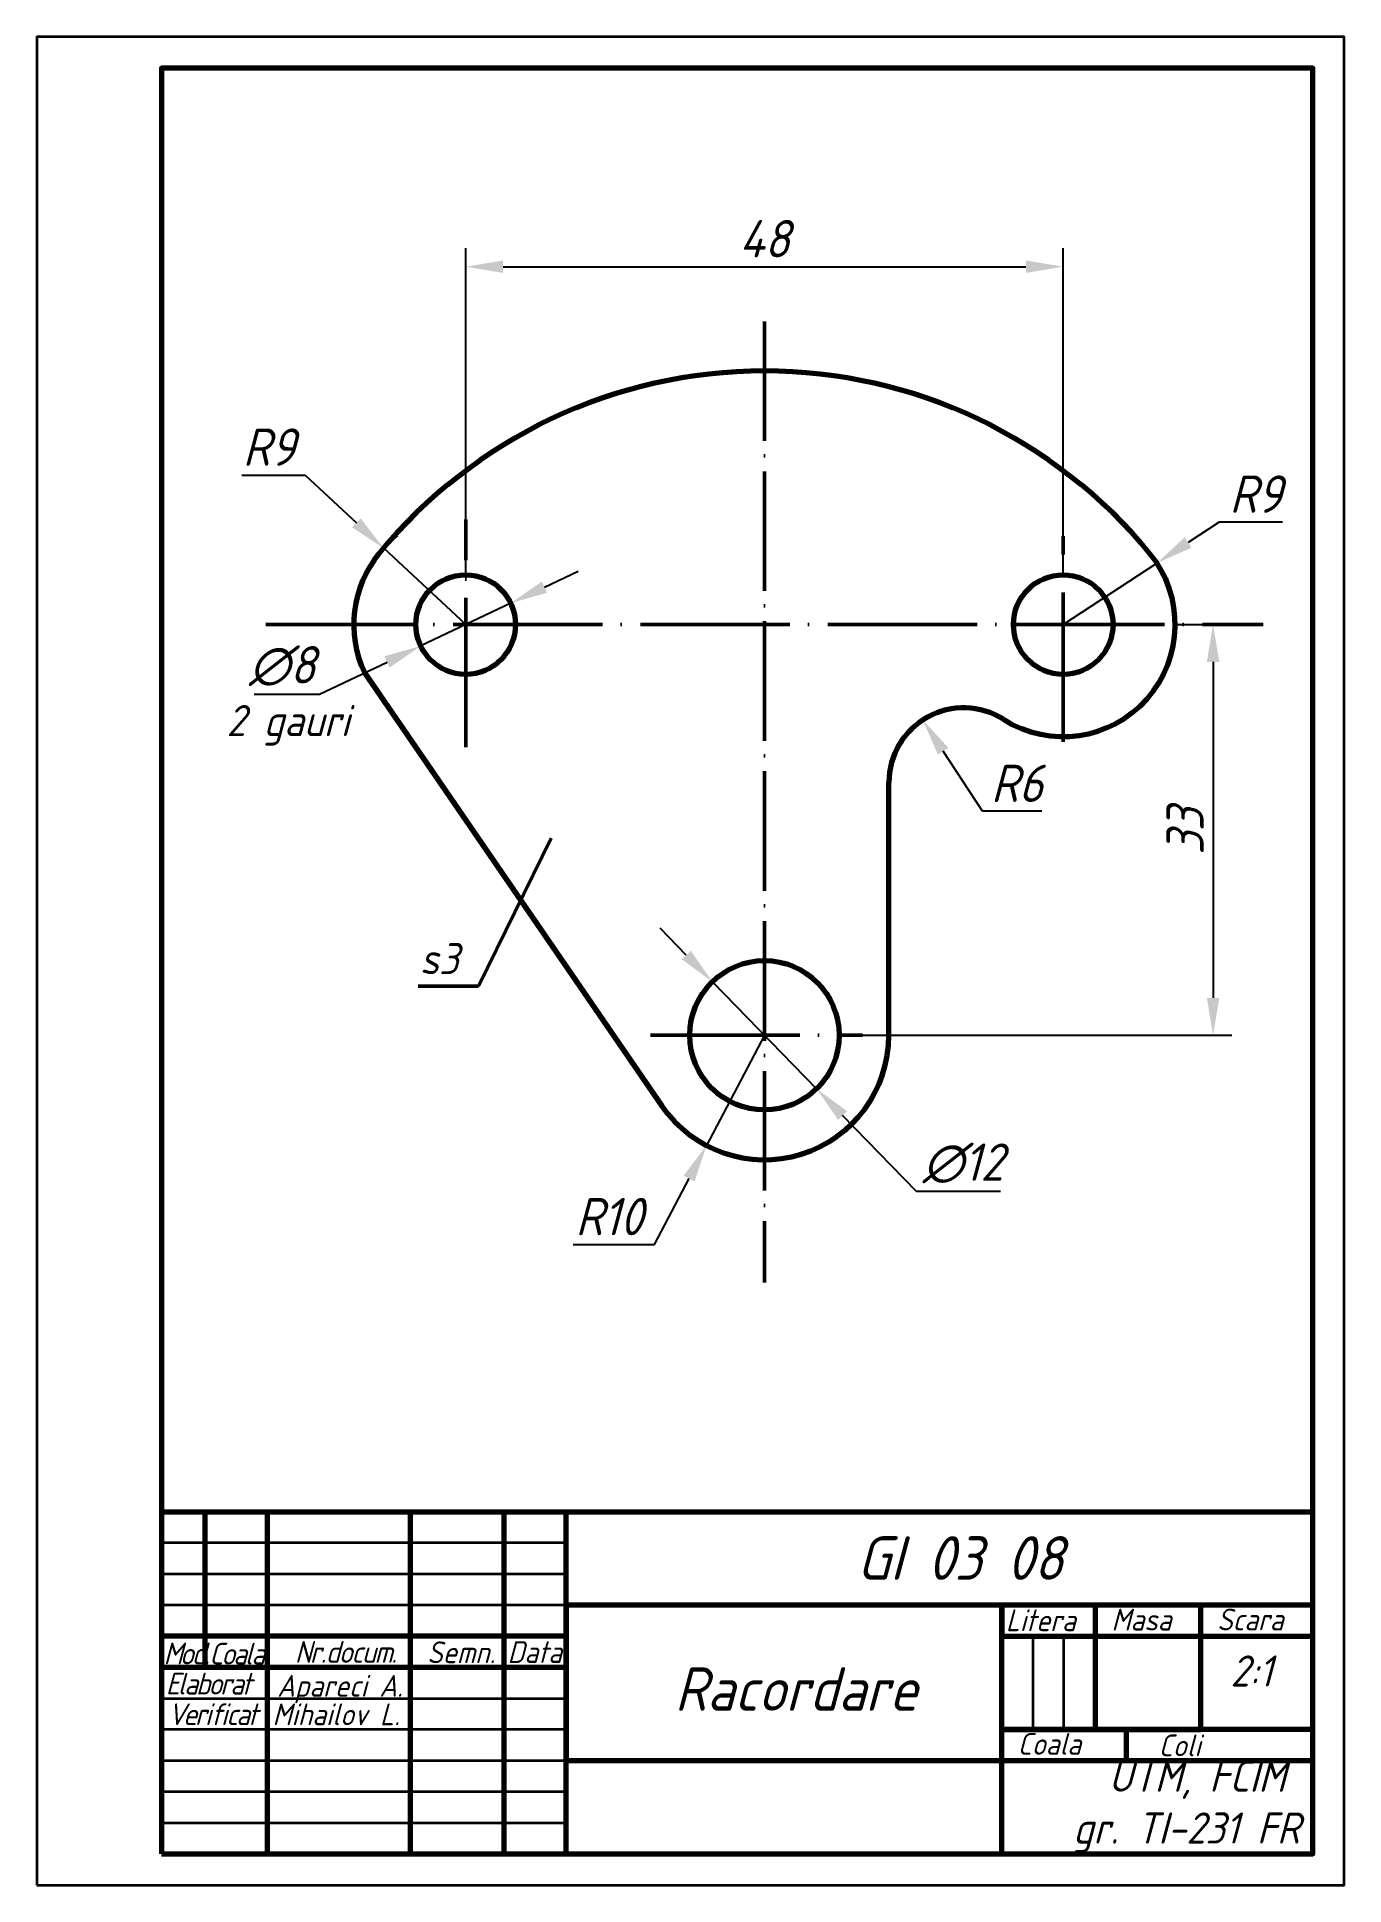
# Model space of a CAD drawing. Header units: millimetres. Extents: x 0 to 210, y 0 to 297.
import ezdxf

# ---------------------------------------------------------------- set-up
doc = ezdxf.new("R2010")
doc.units = ezdxf.units.MM
doc.linetypes.add('ACAD_ISO04W100', pattern=[30, 24, -3, 0, -3])
for name, color, linetype, lineweight in [('Axe', 134, 'ACAD_ISO04W100', 50), ('Contur', 162, 'Continuous', 70), ('Cote', 143, 'Continuous', 50), ('Subtire', 173, 'Continuous', 35), ('Text 3.5', 165, 'Continuous', 35), ('Text 5', 166, 'Continuous', 50), ('Text 7', 136, 'Continuous', 70)]:
    doc.layers.add(name, color=color, linetype=linetype, lineweight=lineweight)
doc.styles.get("Standard").update_dxf_attribs({"font": 'isocp.shx', "oblique": 15})
doc.dimstyles.new('ISO-25', dxfattribs={"dimscale": 1.5, "dimtxt": 4, "dimasz": 4, "dimexe": 2, "dimexo": 0, "dimgap": 1, "dimtad": 1, "dimtoh": 1, "dimlfac": 0.5, "dimtxsty": 'Standard', "dimcen": 0, "dimadec": 0, "dimazin": 0, "dimtfac": 1, "dimtmove": 0, "dimatfit": 3, "dimldrblk": 'DOT', "dimfxl": 1, "dimlwd": 25, "dimlwe": 25, "dimarcsym": 0})

# ---------------------------------------------------------------- blocks, each defined once
blk = doc.blocks.new('*D31')
at = {"layer": 'Cote', "color": 0, "lineweight": 25, "transparency": 16777216}
for p, q in [((81.53, 208.58), (86.94, 211.15)), ((76.11, 206), (61.66, 199.13)), ((45.4, 191.4), (56.24, 196.55)), ((34.9, 191.4), (45.4, 191.4))]:
    blk.add_line(p, q, dxfattribs=at)
at = {"layer": 'Cote', "color": 0, "transparency": 16777216}
for points in [[(81.1, 209.48), (81.96, 207.68), (76.11, 206)], [(55.81, 197.46), (56.67, 195.65), (61.66, 199.13)]]:
    blk.add_solid(points, dxfattribs=at)
at = {"layer": 'Defpoints', "color": 0, "transparency": 16777216}
for p in [(76.11, 206), (61.66, 199.13)]:
    blk.add_point(p, dxfattribs=at)
at = {"layer": 'Cote', "color": 0, "transparency": 16777216, "insert": (39.4, 195.9), "char_height": 6, "attachment_point": 5}
blk.add_mtext('∅8', dxfattribs=at)
blk = doc.blocks.new('_Dot')
at = {"color": 0, "linetype": 'ByBlock', "lineweight": -2}
blk.add_line((-0.5, 0), (-1, 0), dxfattribs=at)
at = {"color": 0, "linetype": 'ByBlock', "const_width": 0.5}
blk.add_lwpolyline([(-0.25, 0, 1), (0.25, 0, 1)], format="xyb", close=True, dxfattribs=at)
blk = doc.blocks.new('*D32')
at = {"layer": 'Cote', "color": 0, "lineweight": 25, "transparency": 16777216}
for p, q in [((68.88, 210.57), (68.88, 263.08)), ((164.88, 210.57), (164.88, 263.08)), ((74.88, 260.08), (158.88, 260.08))]:
    blk.add_line(p, q, dxfattribs=at)
at = {"layer": 'Cote', "color": 0, "transparency": 16777216}
for points in [[(74.88, 261.08), (74.88, 259.08), (68.88, 260.08)], [(158.88, 261.08), (158.88, 259.08), (164.88, 260.08)]]:
    blk.add_solid(points, dxfattribs=at)
at = {"layer": 'Defpoints', "color": 0, "transparency": 16777216}
for p in [(164.88, 260.08), (68.88, 210.57), (164.88, 210.57)]:
    blk.add_point(p, dxfattribs=at)
at = {"layer": 'Cote', "color": 0, "transparency": 16777216, "insert": (116.88, 264.58), "char_height": 6, "attachment_point": 5}
blk.add_mtext('48', dxfattribs=at)
blk = doc.blocks.new('*D33')
at = {"layer": 'Cote', "color": 0, "lineweight": 25, "transparency": 16777216}
for p, q in [((32.91, 226.59), (43.08, 226.59)), ((43.08, 226.59), (51.32, 218.92)), ((68.88, 202.57), (55.71, 214.83))]:
    blk.add_line(p, q, dxfattribs=at)
blk.add_arc((68.88, 202.57), 18, 127.4968, 140.732, dxfattribs=at)
at = {"layer": 'Cote', "color": 0, "transparency": 16777216}
blk.add_solid([(52, 219.65), (50.64, 218.19), (55.71, 214.83)], dxfattribs=at)
at = {"layer": 'Defpoints', "color": 0, "transparency": 16777216}
for p in [(55.71, 214.83), (68.88, 202.57)]:
    blk.add_point(p, dxfattribs=at)
at = {"layer": 'Cote', "color": 0, "transparency": 16777216, "insert": (37.25, 231.09), "char_height": 6, "attachment_point": 5}
blk.add_mtext('R9', dxfattribs=at)
blk = doc.blocks.new('*D34')
at = {"layer": 'Cote', "color": 0, "lineweight": 25, "ltscale": 0.9, "transparency": 16777216}
for p, q in [((116.88, 136.57), (107.58, 118.86)), ((99.2, 102.93), (104.79, 113.55)), ((86.13, 102.93), (99.2, 102.93))]:
    blk.add_line(p, q, dxfattribs=at)
at = {"layer": 'Cote', "color": 0, "ltscale": 0.9, "transparency": 16777216}
blk.add_solid([(103.9, 114.02), (105.67, 113.09), (107.58, 118.86)], dxfattribs=at)
at = {"layer": 'Defpoints', "color": 0, "ltscale": 0.9, "transparency": 16777216}
for p in [(116.88, 136.57), (107.58, 118.86)]:
    blk.add_point(p, dxfattribs=at)
at = {"layer": 'Cote', "color": 0, "ltscale": 0.9, "transparency": 16777216, "insert": (91.92, 107.43), "char_height": 6, "attachment_point": 5}
blk.add_mtext('R10', dxfattribs=at)
blk = doc.blocks.new('*D35')
at = {"layer": 'Cote', "color": 0, "lineweight": 25, "transparency": 16777216}
for p, q in [((104.32, 149.46), (100.14, 153.76)), ((108.51, 145.16), (125.25, 127.97)), ((141.32, 111.47), (129.44, 123.67)), ((154.78, 111.47), (141.32, 111.47))]:
    blk.add_line(p, q, dxfattribs=at)
at = {"layer": 'Cote', "color": 0, "transparency": 16777216}
for points in [[(105.04, 150.16), (103.61, 148.76), (108.51, 145.16)], [(130.16, 124.37), (128.72, 122.97), (125.25, 127.97)]]:
    blk.add_solid(points, dxfattribs=at)
at = {"layer": 'Defpoints', "color": 0, "transparency": 16777216}
for p in [(108.51, 145.16), (125.25, 127.97)]:
    blk.add_point(p, dxfattribs=at)
at = {"layer": 'Cote', "color": 0, "transparency": 16777216, "insert": (148.8, 115.98), "char_height": 6, "attachment_point": 5}
blk.add_mtext('∅12', dxfattribs=at)
blk = doc.blocks.new('*D36')
at = {"layer": 'Cote', "color": 0, "lineweight": 25, "transparency": 16777216}
for p, q in [((182.88, 202.57), (191.96, 202.57)), ((188.96, 196.57), (188.96, 142.57)), ((132.61, 136.57), (191.96, 136.57))]:
    blk.add_line(p, q, dxfattribs=at)
at = {"layer": 'Cote', "color": 0, "transparency": 16777216}
for points in [[(187.96, 196.57), (189.96, 196.57), (188.96, 202.57)], [(187.96, 142.57), (189.96, 142.57), (188.96, 136.57)]]:
    blk.add_solid(points, dxfattribs=at)
at = {"layer": 'Defpoints', "color": 0, "transparency": 16777216}
for p in [(182.88, 202.57), (132.61, 136.57), (188.96, 136.57)]:
    blk.add_point(p, dxfattribs=at)
at = {"layer": 'Cote', "color": 0, "transparency": 16777216, "insert": (184.46, 169.35), "char_height": 6, "attachment_point": 5, "rotation": 90}
blk.add_mtext('33', dxfattribs=at)
blk = doc.blocks.new('*D37')
at = {"layer": 'Cote', "color": 0, "lineweight": 25, "transparency": 16777216}
for p, q in [((189.95, 219.04), (184.94, 215.75)), ((200.12, 219.04), (189.95, 219.04)), ((164.88, 202.57), (179.93, 212.45))]:
    blk.add_line(p, q, dxfattribs=at)
at = {"layer": 'Cote', "color": 0, "transparency": 16777216}
blk.add_solid([(184.39, 216.58), (185.49, 214.91), (179.93, 212.45)], dxfattribs=at)
at = {"layer": 'Defpoints', "color": 0, "transparency": 16777216}
for p in [(179.93, 212.45), (164.88, 202.57)]:
    blk.add_point(p, dxfattribs=at)
at = {"layer": 'Cote', "color": 0, "transparency": 16777216, "insert": (195.79, 223.54), "char_height": 6, "attachment_point": 5}
blk.add_mtext('R9', dxfattribs=at)
blk = doc.blocks.new('*D30')
at = {"layer": 'Cote', "color": 0, "lineweight": 25, "transparency": 16777216}
for p, q in [((151.91, 172.56), (145.6, 182.21)), ((161.47, 172.56), (151.91, 172.56))]:
    blk.add_line(p, q, dxfattribs=at)
at = {"layer": 'Cote', "color": 0, "transparency": 16777216}
blk.add_solid([(146.44, 182.76), (144.76, 181.67), (142.32, 187.24)], dxfattribs=at)
at = {"layer": 'Defpoints', "color": 0, "transparency": 16777216}
for p in [(142.32, 187.24), (148.88, 177.19)]:
    blk.add_point(p, dxfattribs=at)
at = {"layer": 'Cote', "color": 0, "transparency": 16777216, "insert": (157.44, 177.06), "char_height": 6, "attachment_point": 5}
blk.add_mtext('R6', dxfattribs=at)

msp = doc.modelspace()

# ---------------------------------------------------------------- linework, layer by layer
at = {"layer": 'Axe', "ltscale": 0.8}
msp.add_line((116.882, 251.291), (116.882, 96.849), dxfattribs=at)
at = {"layer": 'Axe'}
for p, q in [((68.882, 182.842), (68.882, 219.43)), ((164.882, 183.727), (164.882, 216.775)), ((36.753, 202.566), (197.012, 202.566)), ((98.592, 136.566), (132.611, 136.566))]:
    msp.add_line(p, q, dxfattribs=at)
at = {"layer": 'Contur'}
for p, q in [((52.618, 194.855), (100.393, 125.248)), ((136.882, 136.566), (136.882, 177.189)), ((20, 60), (205, 60)), ((20, 60), (20, 5)), ((27, 35), (27, 60)), ((27, 60), (37, 60)), ((37, 60), (37, 5)), ((60, 5), (60, 60)), ((60, 60), (75, 60)), ((75, 60), (75, 5)), ((85, 5), (85, 60)), ((85, 5), (85, 60)), ((205, 45), (85, 45)), ((85, 45), (85, 20)), ((155, 5), (155, 45)), ((155, 45), (155, 40)), ((170, 45), (170, 25)), ((187, 25), (187, 45)), ((85, 40), (20, 40)), ((85, 35), (85, 40)), ((155, 40), (205, 40)), ((20, 35), (85, 35)), ((205, 25), (155, 25)), ((155, 25), (175, 25)), ((170, 25), (187, 25)), ((175, 25), (175, 20)), ((205, 20), (205, 25)), ((85, 20), (205, 20)), ((205, 5), (205, 20)), ((37, 5), (60, 5)), ((75, 5), (85, 5))]:
    msp.add_line(p, q, dxfattribs=at)
msp.add_lwpolyline([(20, 5), (205, 5), (205, 292), (20, 292)], close=True, dxfattribs=at)
for centre, radius in [((68.882, 202.566), 8), ((164.882, 202.566), 8), ((116.882, 136.566), 12)]:
    msp.add_circle(centre, radius, dxfattribs=at)
for centre, radius, start, end in [((116.882, 163.323), 80, 39.26803, 140.73197), ((68.882, 202.566), 18, 140.73197, 205.36599), ((164.882, 202.566), 18, 237.76905, 39.26803), ((148.882, 177.189), 12, 57.76905, 180), ((116.882, 136.566), 20, 214.46403, 0)]:
    msp.add_arc(centre, radius, start, end, dxfattribs=at)
at = {"layer": 'Cote'}
for p, q in [((82.637, 168.267), (70.96, 144.43)), ((70.96, 144.43), (61.27, 144.43))]:
    msp.add_line(p, q, dxfattribs=at)
at = {"layer": 'Subtire'}
for p, q in [((85, 55), (20, 55)), ((85, 50), (85, 55)), ((20, 45), (20, 50)), ((20, 50), (85, 50)), ((85, 45), (20, 45)), ((160, 40), (160, 25)), ((165, 25), (165, 40)), ((20, 25), (20, 30)), ((20, 30), (85, 30)), ((85, 25), (20, 25)), ((85, 20), (85, 25)), ((160, 25), (165, 25)), ((20, 15), (20, 20)), ((20, 20), (85, 20)), ((85, 15), (20, 15)), ((85, 10), (85, 15)), ((20, 10), (85, 10))]:
    msp.add_line(p, q, dxfattribs=at)
msp.add_lwpolyline([(0, 0), (210, 0), (210, 297), (0, 297)], close=True, dxfattribs=at)

# ---------------------------------------------------------------- texts
at = {"layer": 'Cote', "char_height": 5, "attachment_point": 1}
for s, width, insert in [('2 gauri', 22.36093, (30.454, 189.636)), ('s3', 9.44128, (61.518, 151.382))]:
    msp.add_mtext_dynamic_manual_height_columns(s, width=width, gutter_width=25, heights=[0], dxfattribs=dict(at, insert=insert))
at = {"layer": 'Text 3.5', "char_height": 3.5, "attachment_point": 1}
for s, width, insert in [('Litera', 13.64797, (155.648, 44.299)), (' Masa', 15.64428, (170.622, 44.402)), (' Scara', 16.7302, (187.62, 44.427)), ('{\\T0.75;Mod.}', 5.75721, (20.336, 38.964)), ('{\\T0.75;Coala}', 8.60354, (27.666, 38.931)), ('{\\T0.9;  Nr.docum.}', 47.16986, (37.83, 39.214)), (' Semn.', 24.30075, (60.699, 39.153)), ('Data', 8.77904, (75.601, 39.192)), ('{\\T0.75;Elaborat}', 15.49152, (20.692, 34.112)), ('Apareci A.', 46.40501, (38.595, 33.772)), ('{\\T0.8;Verificat}', 14.82053, (21.055, 29.198)), ('Mihailov L.', 21.47243, (37.834, 29.181)), (' Coala', 18.75778, (155.545, 24.435)), ('  Coli', 26.7777, (176.205, 24.192))]:
    msp.add_mtext_dynamic_manual_height_columns(s, width=width, gutter_width=12.5, heights=[0], dxfattribs=dict(at, insert=insert))
at = {"layer": 'Text 5', "char_height": 5, "attachment_point": 1}
for s, width, insert in [(' 2:1', 14.4166, (188.878, 36.901)), ('      UTM, FCIM\\P    gr. TI-231 FR', 50, (155, 20))]:
    msp.add_mtext_dynamic_manual_height_columns(s, width=width, gutter_width=12.5, heights=[0], dxfattribs=dict(at, insert=insert))
at = {"layer": 'Text 7', "attachment_point": 1}
for s, width, insert, char_height in [('         GI 03 08', 109.77894, (95.718, 56.055), 7), (' {\\H2.8x;    Racordare}', 60.88665, (85, 35), 2.5)]:
    msp.add_mtext_dynamic_manual_height_columns(s, width=width, gutter_width=12.5, heights=[0], dxfattribs=dict(at, insert=insert, char_height=char_height))

# ---------------------------------------------------------------- dimensions: what is measured, and where the dimension line sits
at = {"layer": 'Cote'}
dim = msp.add_linear_dim(base=(164.882, 260.083), p1=(68.882, 210.566), p2=(164.882, 210.566), dimstyle='ISO-25', dxfattribs=at)
dim.commit()
dim.dimension.update_dxf_attribs({"geometry": '*D32', "text_midpoint": (116.882, 264.583)})
for center, mpoint, picture, middle in [((68.882, 202.566), (55.708, 214.832), '*D33', (37.248, 226.586)), ((148.882, 177.189), (142.32, 187.235), '*D30', (157.436, 172.559))]:
    dim = msp.add_radius_dim(center=center, mpoint=mpoint, dimstyle='ISO-25', dxfattribs=at)
    dim.commit()
    dim.dimension.update_dxf_attribs({"geometry": picture, "text_midpoint": middle, "dimtype": 164})
dim = msp.add_radius_dim(center=(164.882, 202.566), mpoint=(179.925, 212.451), dimstyle='ISO-25', dxfattribs=at)
dim.commit()
dim.dimension.update_dxf_attribs({"geometry": '*D37', "text_midpoint": (195.789, 223.54)})
dim = msp.add_diameter_dim_2p(p1=(76.107, 206.002), p2=(61.658, 199.131), dimstyle='ISO-25', dxfattribs=at)
dim.commit()
dim.dimension.update_dxf_attribs({"geometry": '*D31', "text_midpoint": (39.399, 195.901)})
dim = msp.add_linear_dim(base=(188.957, 136.566), p1=(182.882, 202.566), p2=(132.611, 136.566), angle=90, dimstyle='ISO-25', dxfattribs=at)
dim.commit()
dim.dimension.update_dxf_attribs({"geometry": '*D36', "text_midpoint": (188.957, 169.346), "dimtype": 160})
dim = msp.add_diameter_dim_2p(p1=(108.51, 145.163), p2=(125.255, 127.97), dimstyle='ISO-25', dxfattribs=at)
dim.commit()
dim.dimension.update_dxf_attribs({"geometry": '*D35', "text_midpoint": (148.798, 111.475), "dimtype": 163})
at = {"layer": 'Cote', "ltscale": 0.9}
dim = msp.add_radius_dim(center=(116.882, 136.566), mpoint=(107.577, 118.863), dimstyle='ISO-25', dxfattribs=at)
dim.commit()
dim.dimension.update_dxf_attribs({"geometry": '*D34', "text_midpoint": (91.917, 107.43)})

doc.saveas('drawing.dxf')
